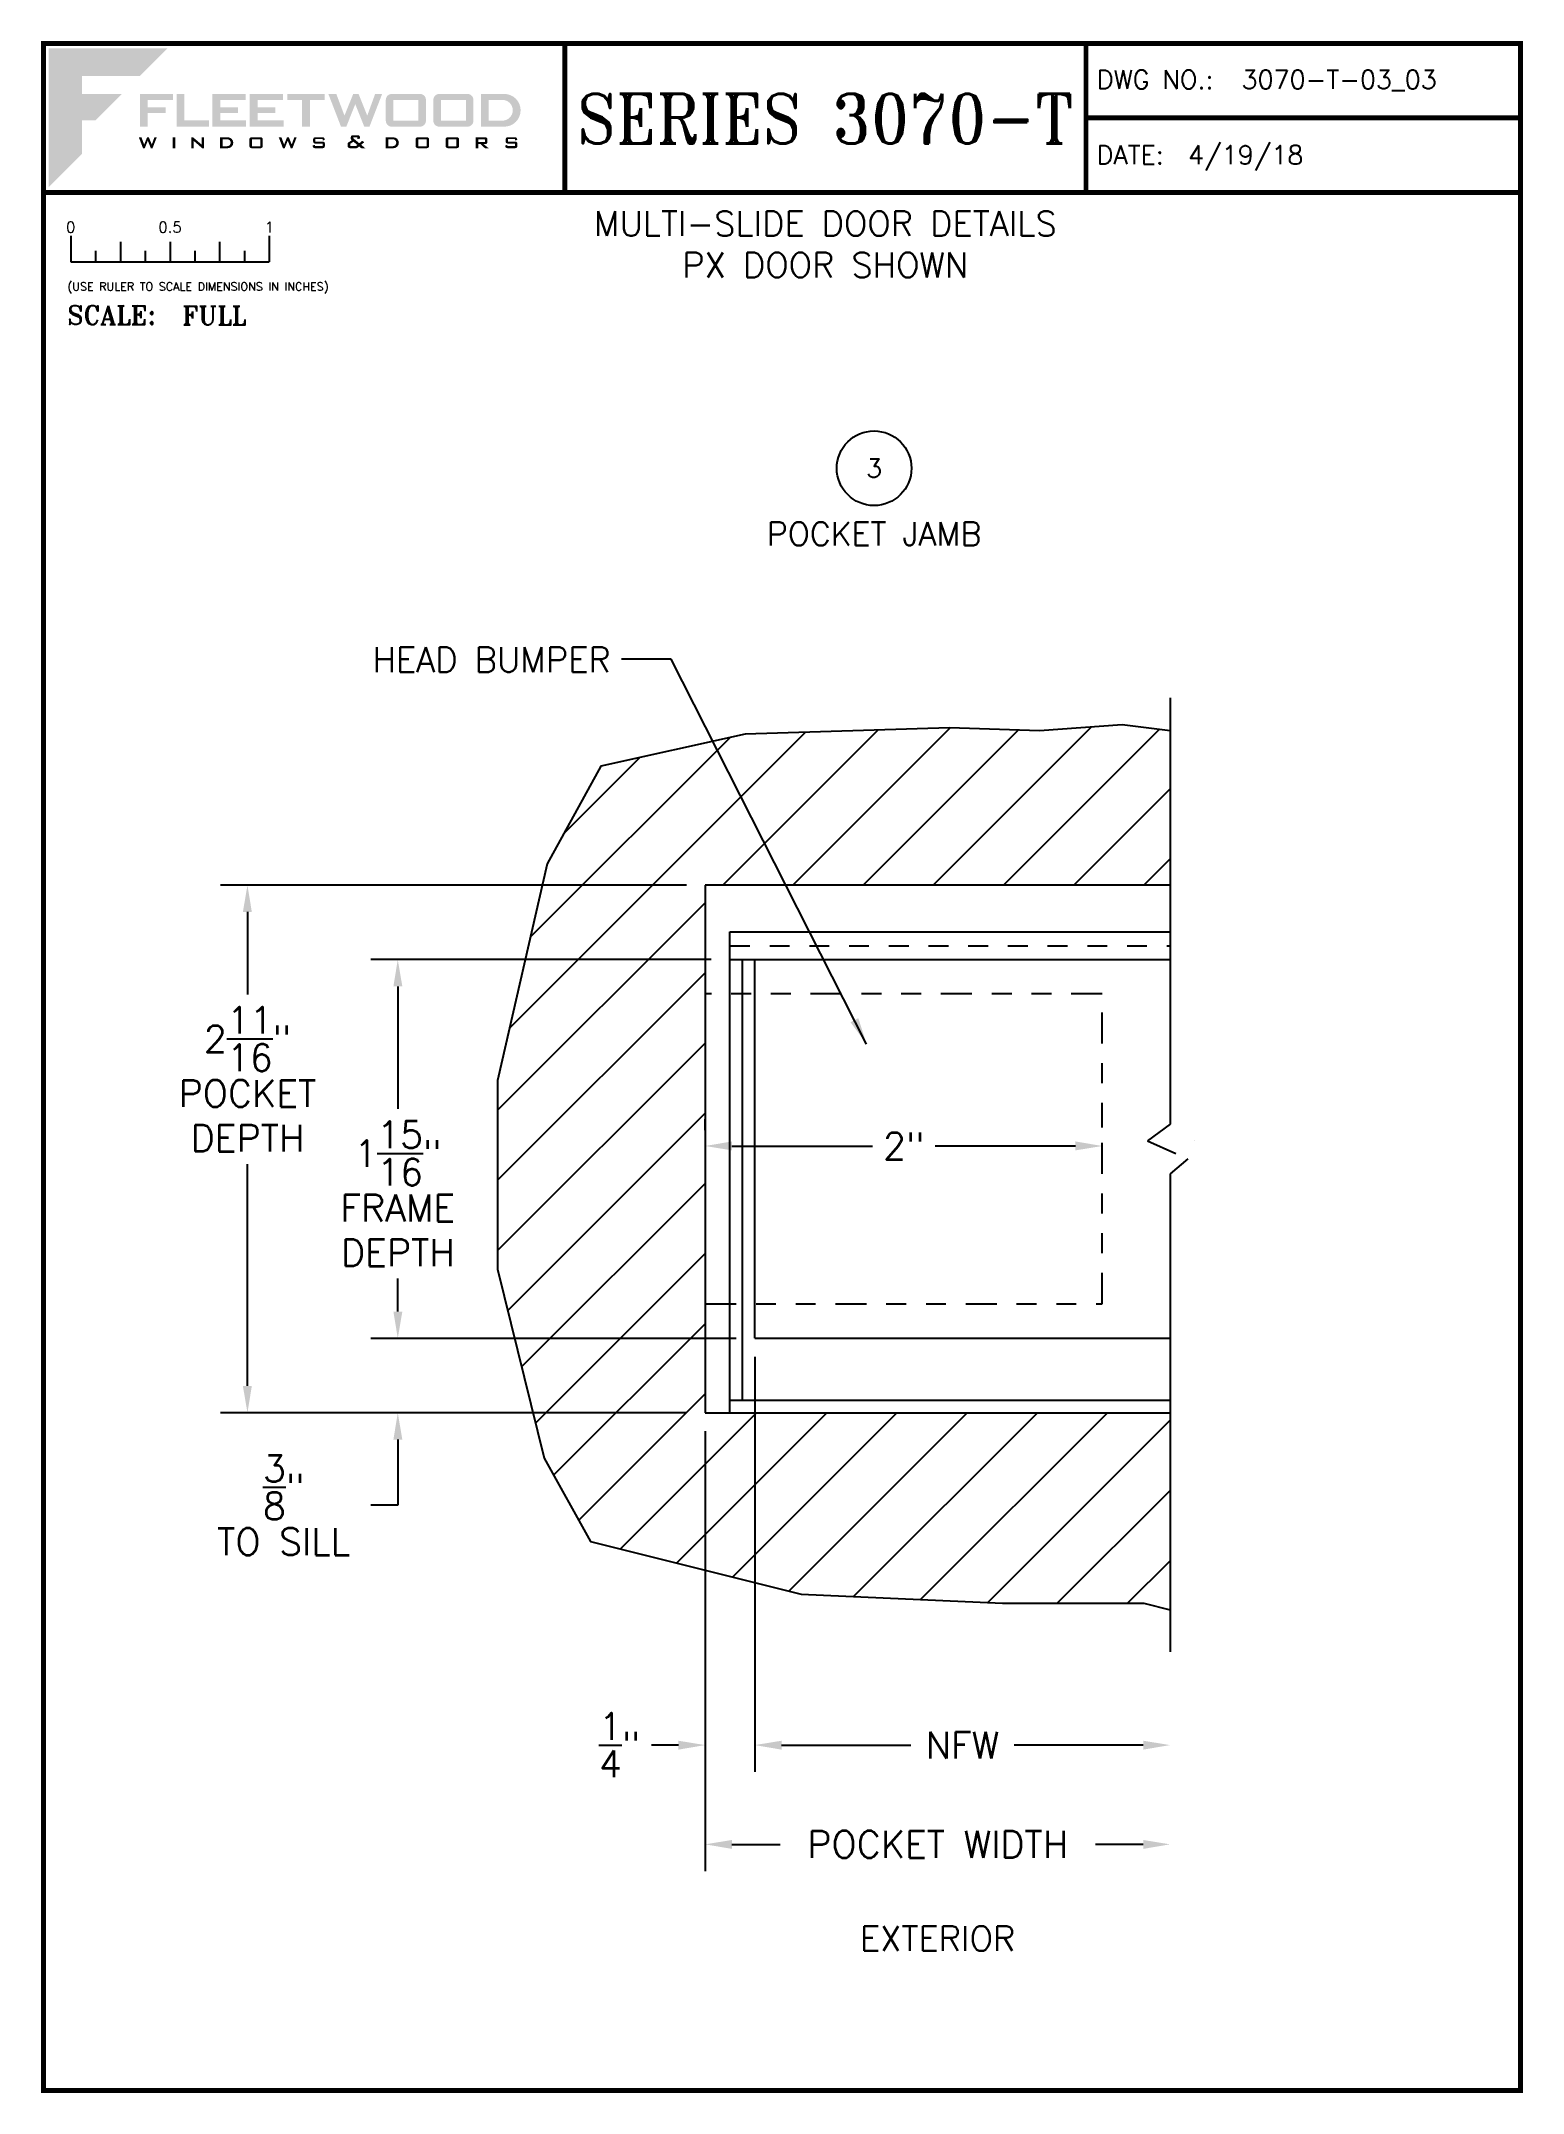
# Paper-space layout 'DETAIL 3' of a CAD drawing. Extents: x 0.3 to 7.8, y 0.1 to 10.4.
# The model-space entities are those that its viewports show. They can reach past a viewport. Long polylines and large blocks are cut down to what shows.
import ezdxf
from ezdxf.enums import TextEntityAlignment as Align

# ---------------------------------------------------------------- set-up
doc = ezdxf.new("R2010")
doc.units = 0
doc.header["$LTSCALE"] = 0.25
doc.header["$MEASUREMENT"] = 0
doc.linetypes.add('HIDDEN', pattern=[0.375, 0.25, -0.125])
doc.linetypes.add('PHANTOM2', pattern=[1.25, 0.625, -0.125, 0.125, -0.125, 0.125, -0.125])
doc.layers.get('0').update_dxf_attribs({"linetype": 'CONTINUOUS'})
doc.layers.get('DEFPOINTS').update_dxf_attribs({"color": 1, "linetype": 'CONTINUOUS'})
for name, color, linetype in [('DIM', 7, 'CONTINUOUS'), ('MISC', 7, 'CONTINUOUS'), ('POCKET-CLOSER', 1, 'CONTINUOUS'), ('SILL-PAN', 7, 'CONTINUOUS'), ('TEXT', 7, 'CONTINUOUS'), ('TITLE-BLOCK', 7, 'CONTINUOUS')]:
    doc.layers.add(name, color=color, linetype=linetype)
doc.layers.add('VP', color=40, linetype='CONTINUOUS', plot=False)
doc.layers.get('VP').off()
doc.styles.add('ROMANS', font='romans')
doc.styles.add('ROMANT', font='romant')
doc.styles.add('SIMPLEX-094', font='simplex.shx', dxfattribs={"height": 0.094})
doc.styles.get("Standard").update_dxf_attribs({"font": 'simplex.shx'})
doc.dimstyles.new('FULL SCALE', dxfattribs={"dimscale": 0.75, "dimtxt": 0.18, "dimasz": 0.18, "dimexe": 0.18, "dimexo": 0.125, "dimgap": 0.09, "dimtad": 0, "dimtih": 1, "dimtoh": 1, "dimdec": 4, "dimzin": 0, "dimdsep": 46, "dimlunit": 4, "dimtxsty": 'Standard', "dimcen": 0.09, "dimadec": 0, "dimazin": 0, "dimtfac": 1, "dimtdec": 4, "dimtofl": 0, "dimtmove": 0, "dimatfit": 3, "dimfxl": 0, "dimtolj": 1, "dimtzin": 0, "dimarcsym": 0})

# ---------------------------------------------------------------- blocks, each defined once
blk = doc.blocks.new('Fleetwood_Logo_6-10-15')
h = blk.add_hatch(color=154)
h.dxf.hatch_style = 1
h.paths.add_polyline_path([(0.2526, -0.0017), (0.0019, -0.0017), (0.0019, -0.2942), (0.0725, -0.2236), (0.0725, -0.1535), (0.1007, -0.1535), (0.1567, -0.0976), (0.0725, -0.0976), (0.0725, -0.0596), (0.1946, -0.0596)])
h = blk.add_hatch(color=251)
h.dxf.hatch_style = 1
h.paths.add_polyline_path([(0.2487, -0.1256), (0.2112, -0.1256), (0.2112, -0.1102), (0.2647, -0.1102), (0.2647, -0.0976), (0.1946, -0.0976), (0.1946, -0.1667), (0.2112, -0.1667), (0.2112, -0.1377), (0.2487, -0.1377)])
h = blk.add_hatch(color=251)
h.dxf.hatch_style = 1
h.paths.add_polyline_path([(0.2886, -0.0976), (0.272, -0.0976), (0.272, -0.1667), (0.3401, -0.1667), (0.3401, -0.1535), (0.2886, -0.1535)])
h = blk.add_hatch(color=251)
h.dxf.hatch_style = 1
h.paths.add_polyline_path([(0.4175, -0.0976), (0.3474, -0.0976), (0.3474, -0.1667), (0.4185, -0.1667), (0.4185, -0.1534), (0.364, -0.1534), (0.364, -0.1377), (0.4015, -0.1377), (0.4015, -0.1256), (0.364, -0.1256), (0.364, -0.1102), (0.4175, -0.1102)])
h = blk.add_hatch(color=251)
h.dxf.hatch_style = 1
h.paths.add_polyline_path([(0.4965, -0.0976), (0.4264, -0.0976), (0.4264, -0.1667), (0.4975, -0.1667), (0.4975, -0.1534), (0.443, -0.1534), (0.443, -0.1377), (0.4804, -0.1377), (0.4804, -0.1256), (0.443, -0.1256), (0.443, -0.1102), (0.4965, -0.1102)])
h = blk.add_hatch(color=251)
h.dxf.hatch_style = 1
h.paths.add_polyline_path([(0.5842, -0.0976), (0.5054, -0.0976), (0.5054, -0.1102), (0.5365, -0.1102), (0.5365, -0.1667), (0.5531, -0.1667), (0.5531, -0.1102), (0.5842, -0.1102)])
h = blk.add_hatch(color=251)
h.dxf.hatch_style = 1
h.paths.add_polyline_path([(0.6089, -0.0976), (0.5921, -0.0976), (0.6188, -0.1667), (0.63, -0.1667), (0.6489, -0.1192), (0.6679, -0.1667), (0.6789, -0.1667), (0.7056, -0.0976), (0.6908, -0.0976), (0.6742, -0.1433), (0.6558, -0.0976), (0.6446, -0.0976), (0.6261, -0.1433)])
h = blk.add_hatch(color=251)
h.dxf.hatch_style = 1
h.paths.add_polyline_path([(0.7853, -0.0976), (0.726, -0.0976, 0.414214), (0.7133, -0.1102), (0.7133, -0.154, 0.414214), (0.726, -0.1667), (0.7853, -0.1667, 0.414214), (0.798, -0.154), (0.798, -0.1102, 0.414214)])
h.paths.add_polyline_path([(0.7819, -0.1102), (0.7819, -0.154), (0.7294, -0.154), (0.7294, -0.1102)], flags=16)
h = blk.add_hatch(color=251)
h.dxf.hatch_style = 1
h.paths.add_polyline_path([(0.8856, -0.0976), (0.8262, -0.0976, 0.414214), (0.8136, -0.1102), (0.8136, -0.154, 0.414214), (0.8262, -0.1667), (0.8856, -0.1667, 0.414214), (0.8982, -0.154), (0.8982, -0.1102, 0.414214)])
h.paths.add_polyline_path([(0.8822, -0.1102), (0.8822, -0.154), (0.8296, -0.154), (0.8296, -0.1102)], flags=16)
h = blk.add_hatch(color=251)
h.dxf.hatch_style = 1
h.paths.add_polyline_path([(0.9632, -0.0976), (0.914, -0.0976), (0.914, -0.1667), (0.9632, -0.1667, 1)])
h.paths.add_polyline_path([(0.9301, -0.1102), (0.9593, -0.1102, -1), (0.9593, -0.154), (0.9301, -0.154)], flags=16)
h = blk.add_hatch(color=7)
h.dxf.hatch_style = 1
h.paths.add_polyline_path([(0.2301, -0.1891), (0.2251, -0.1891), (0.2196, -0.2043), (0.2134, -0.1891), (0.2097, -0.1891), (0.2035, -0.2043), (0.1978, -0.1891), (0.1922, -0.1891), (0.2011, -0.2121), (0.2048, -0.2121), (0.2112, -0.1963), (0.2175, -0.2121), (0.2212, -0.2121)])
h = blk.add_hatch(color=7)
h.dxf.hatch_style = 1
h.paths.add_polyline_path([(0.2691, -0.1891), (0.2637, -0.1891), (0.2637, -0.2118), (0.2637, -0.2121), (0.2691, -0.2121)])
h = blk.add_hatch(color=7)
h.dxf.hatch_style = 1
h.paths.add_polyline_path([(0.3077, -0.1964), (0.3259, -0.2121), (0.3298, -0.2121), (0.3298, -0.1891), (0.325, -0.1891), (0.325, -0.2047), (0.3067, -0.1891), (0.3029, -0.1891), (0.3029, -0.2121), (0.3077, -0.2121)])
h = blk.add_hatch(color=7)
h.dxf.hatch_style = 1
h.paths.add_polyline_path([(0.3801, -0.1891), (0.3637, -0.1891), (0.3637, -0.2121), (0.3801, -0.2121, 1)])
h.paths.add_polyline_path([(0.3691, -0.2079), (0.3691, -0.1933), (0.3788, -0.1933, -1), (0.3788, -0.2079)], flags=16)
h = blk.add_hatch(color=7)
h.dxf.hatch_style = 1
h.paths.add_polyline_path([(0.4537, -0.2079), (0.4537, -0.1933, 0.414214), (0.4495, -0.1891), (0.4297, -0.1891, 0.414214), (0.4255, -0.1933), (0.4255, -0.2079, 0.414214), (0.4297, -0.2121), (0.4495, -0.2121, 0.414214)])
h.paths.add_polyline_path([(0.4308, -0.2079), (0.4308, -0.1933), (0.4484, -0.1933), (0.4484, -0.2079)], flags=16)
h = blk.add_hatch(color=7)
h.dxf.hatch_style = 1
h.paths.add_polyline_path([(0.5253, -0.1891), (0.5203, -0.1891), (0.5148, -0.2043), (0.5087, -0.1891), (0.5049, -0.1891), (0.4988, -0.2043), (0.493, -0.1891), (0.4874, -0.1891), (0.4963, -0.2121), (0.5001, -0.2121), (0.5064, -0.1963), (0.5127, -0.2121), (0.5164, -0.2121)])
h = blk.add_hatch(color=7)
h.dxf.hatch_style = 1
h.paths.add_polyline_path([(0.5801, -0.1891), (0.5643, -0.1891, 0.414214), (0.56, -0.1933), (0.56, -0.1981, 0.414214), (0.5643, -0.2024), (0.58, -0.2024), (0.58, -0.2078), (0.5637, -0.2078), (0.5637, -0.2052), (0.5591, -0.2062), (0.5591, -0.2078, 0.414214), (0.5634, -0.2121), (0.5805, -0.2121, 0.414214), (0.5848, -0.2078), (0.5848, -0.2024, 0.414214), (0.5805, -0.1982), (0.5648, -0.1982), (0.5648, -0.193), (0.5798, -0.193), (0.5798, -0.1958), (0.5843, -0.1948), (0.5843, -0.1933, 0.414214)])
h = blk.add_hatch(color=7)
h.dxf.hatch_style = 1
h.paths.add_polyline_path([(0.645, -0.1913, -0.222262), (0.6447, -0.1906), (0.6447, -0.1892), (0.6535, -0.1892), (0.6535, -0.193), (0.6587, -0.1918), (0.6587, -0.189, 0.414214), (0.6544, -0.1847), (0.6437, -0.1847, 0.414214), (0.6394, -0.189), (0.6394, -0.1922, 0.222262), (0.6407, -0.1948), (0.6415, -0.1955), (0.6345, -0.1998, 0.260684), (0.6329, -0.2027), (0.6329, -0.2078, 0.414214), (0.6372, -0.2121), (0.6514, -0.2121, 0.17577), (0.6536, -0.2113), (0.657, -0.2085), (0.6614, -0.2121), (0.6699, -0.2121), (0.6613, -0.2049), (0.6676, -0.1997), (0.6637, -0.1964), (0.6574, -0.2017)])
h.paths.add_polyline_path([(0.6532, -0.2052), (0.6509, -0.2072, -0.17577), (0.6502, -0.2074), (0.6382, -0.2074), (0.6382, -0.2033, -0.260684), (0.6387, -0.2025), (0.6451, -0.1985)], flags=16)
h = blk.add_hatch(color=7)
h.dxf.hatch_style = 1
h.paths.add_polyline_path([(0.7294, -0.1891), (0.713, -0.1891), (0.713, -0.2121), (0.7294, -0.2121, 1)])
h.paths.add_polyline_path([(0.7184, -0.2079), (0.7184, -0.1933), (0.7281, -0.1933, -1), (0.7281, -0.2079)], flags=16)
h = blk.add_hatch(color=7)
h.dxf.hatch_style = 1
h.paths.add_polyline_path([(0.8045, -0.2079), (0.8045, -0.1933, 0.414214), (0.8003, -0.1891), (0.7805, -0.1891, 0.414214), (0.7763, -0.1933), (0.7763, -0.2079, 0.414214), (0.7805, -0.2121), (0.8003, -0.2121, 0.414214)])
h.paths.add_polyline_path([(0.7816, -0.2079), (0.7816, -0.1933), (0.7992, -0.1933), (0.7992, -0.2079)], flags=16)
h = blk.add_hatch(color=7)
h.dxf.hatch_style = 1
h.paths.add_polyline_path([(0.8678, -0.2079), (0.8678, -0.1933, 0.414214), (0.8636, -0.1891), (0.8438, -0.1891, 0.414214), (0.8396, -0.1933), (0.8396, -0.2079, 0.414214), (0.8438, -0.2121), (0.8636, -0.2121, 0.414214)])
h.paths.add_polyline_path([(0.8449, -0.2079), (0.8449, -0.1933), (0.8624, -0.1933), (0.8624, -0.2079)], flags=16)
h = blk.add_hatch(color=7)
h.dxf.hatch_style = 1
h.paths.add_polyline_path([(0.9277, -0.1993), (0.9277, -0.1933, 0.414214), (0.9235, -0.1891), (0.9028, -0.1891), (0.9028, -0.2121), (0.9082, -0.2121), (0.9082, -0.2035), (0.9131, -0.2035), (0.9224, -0.2121), (0.9303, -0.2121), (0.9197, -0.2035), (0.9235, -0.2035, 0.414214)])
h.paths.add_polyline_path([(0.9082, -0.1993), (0.9082, -0.1933), (0.9214, -0.1933, -0.414214), (0.9224, -0.1943), (0.9224, -0.1983, -0.414214), (0.9214, -0.1993)], flags=16)
h = blk.add_hatch(color=7)
h.dxf.hatch_style = 1
h.paths.add_polyline_path([(0.9867, -0.1982), (0.971, -0.1982), (0.971, -0.193), (0.9859, -0.193), (0.9859, -0.1958), (0.9905, -0.1948), (0.9905, -0.1933, 0.414214), (0.9863, -0.1891), (0.9705, -0.1891, 0.414214), (0.9662, -0.1933), (0.9662, -0.1981, 0.414214), (0.9705, -0.2024), (0.9862, -0.2024), (0.9862, -0.2078), (0.9699, -0.2078), (0.9699, -0.2052), (0.9653, -0.2062), (0.9653, -0.2078, 0.414214), (0.9696, -0.2121), (0.9867, -0.2121, 0.414214), (0.991, -0.2078), (0.991, -0.2024, 0.414214)])
blk = doc.blocks.new('A-SIZE_P')
at = {"const_width": 0.025}
blk.add_lwpolyline([(0.313, 0.125), (7.751, 0.125), (7.751, 10.437), (0.313, 10.437)], close=True, dxfattribs=at)
for points in [[(2.938, 10.437), (2.938, 9.687)], [(5.563, 10.437), (5.563, 9.687)], [(5.563, 10.062), (7.751, 10.062)], [(0.313, 9.687), (7.751, 9.687)]]:
    blk.add_lwpolyline(points, dxfattribs=at)
at = {"xscale": 2.387023416083395, "yscale": 2.387023416083395, "zscale": 2.387023416083395}
blk.add_blockref('Fleetwood_Logo_6-10-15', (0.334, 10.416), dxfattribs=at)
for s, style, p in [('DWG NO.:', 'SIMPLEX-094', (5.617, 10.209)), ('DATE:', 'SIMPLEX-094', (5.616, 9.829)), ('SCALE:', 'ROMANT', (0.433, 9.022))]:
    blk.add_text(s, height=0.094, dxfattribs=dict(style=style)).set_placement(p)
for tag, p, style in [('DWG_NO', (6.346, 10.209), 'SIMPLEX-094'), ('DATE', (6.077, 9.829), 'SIMPLEX-094'), ('SCALE', (1.011, 9.02), 'ROMANT')]:
    blk.add_attdef(tag, p, '', height=0.094, dxfattribs=dict(style=style))
for tag, height, style, width, p, p2 in [('DWG_NO_F', 0.094, 'SIMPLEX-094', 1.745692, (6.347, 10.209), (7.683, 10.209)), ('PRODUCT', 0.25, 'ROMANT', 1.390728, (3.001, 9.934), (5.5, 9.934))]:
    blk.add_attdef(tag, text='', height=height, dxfattribs=dict(style=style, width=width)).set_placement(p, p2, align=Align.FIT)
blk = doc.blocks.new('sectball')
blk.add_circle((0, 0), 0.125)
blk.add_attdef('NO', text='', height=0.062).set_placement((0, 0), align=Align.MIDDLE_CENTER)
for tag, p in [('LINE1', (0, -0.2588)), ('LINE2', (0, -0.3864)), ('LINE3', (0, -0.5214))]:
    blk.add_attdef(tag, text='', height=0.078).set_placement(p, align=Align.CENTER)
blk = doc.blocks.new('Full')
for p, q in [((0.137, -0.219), (0.137, -0.35)), ((0.262, -0.294), (0.262, -0.35)), ((0.387, -0.249), (0.387, -0.35)), ((0.512, -0.294), (0.512, -0.35)), ((0.637, -0.249), (0.637, -0.35)), ((0.762, -0.294), (0.762, -0.35)), ((0.887, -0.249), (0.887, -0.35)), ((1.012, -0.294), (1.012, -0.35)), ((1.137, -0.219), (1.137, -0.35)), ((0.137, -0.35), (1.137, -0.35))]:
    blk.add_line(p, q)
for s, p in [('0', (0.137, -0.219)), ('0.5', (0.637, -0.219)), ('1', (1.137, -0.219))]:
    blk.add_text(s, height=0.055).set_placement(p, align=Align.BOTTOM_CENTER)
at = {"style": 'ROMANS'}
blk.add_text('(USE RULER TO SCALE DIMENSIONS IN INCHES)', height=0.04115, dxfattribs=at).set_placement((0.12, -0.495))
blk = doc.blocks.new('*D48')
at = {"layer": 'DEFPOINTS', "color": 0}
for p in [(3.645, 4.868), (5.645, 4.883), (5.645, 4.883)]:
    blk.add_point(p, dxfattribs=at)
at = {"layer": 'DIM', "color": 0, "lineweight": -2}
for p, q in [((3.645, 4.962), (3.645, 5.018)), ((5.645, 4.977), (5.645, 5.018)), ((3.78, 4.883), (4.488, 4.883)), ((5.51, 4.883), (4.803, 4.883))]:
    blk.add_line(p, q, dxfattribs=at)
at = {"layer": 'DIM', "color": 0}
for points in [[(3.78, 4.906), (3.78, 4.861), (3.645, 4.883)], [(5.51, 4.906), (5.51, 4.861), (5.645, 4.883)]]:
    blk.add_solid(points, dxfattribs=at)
at = {"layer": 'DIM', "color": 0, "insert": (4.645, 4.883), "char_height": 0.135, "attachment_point": 5}
blk.add_mtext('\\A1;2"', dxfattribs=at)
blk = doc.blocks.new('*D49')
at = {"layer": 'DEFPOINTS', "color": 0}
for p in [(3.895, 3.914), (3.645, 3.539), (3.645, 1.865)]:
    blk.add_point(p, dxfattribs=at)
at = {"layer": 'DIM', "color": 0, "lineweight": -2}
for p, q in [((3.895, 3.821), (3.895, 1.73)), ((3.645, 3.446), (3.645, 1.73)), ((3.51, 1.865), (3.375, 1.865)), ((4.03, 1.865), (4.165, 1.865))]:
    blk.add_line(p, q, dxfattribs=at)
at = {"layer": 'DIM', "color": 0}
for points in [[(3.51, 1.887), (3.51, 1.842), (3.645, 1.865)], [(4.03, 1.887), (4.03, 1.842), (3.895, 1.865)]]:
    blk.add_solid(points, dxfattribs=at)
at = {"layer": 'DIM', "color": 0, "insert": (3.214, 1.865), "char_height": 0.135, "attachment_point": 5}
blk.add_mtext('\\A1;{\\H1.000000x;\\S1/4;}"', dxfattribs=at)
blk = doc.blocks.new('*D50')
at = {"layer": 'DEFPOINTS', "color": 0}
for p in [(3.645, 3.539), (5.986, 2.335), (5.986, 1.365)]:
    blk.add_point(p, dxfattribs=at)
at = {"layer": 'DIM', "color": 0, "lineweight": -2}
for p, q in [((3.645, 3.446), (3.645, 1.23)), ((3.78, 1.365), (4.022, 1.365)), ((5.851, 1.365), (5.61, 1.365))]:
    blk.add_line(p, q, dxfattribs=at)
at = {"layer": 'DIM', "color": 0}
for points in [[(3.78, 1.387), (3.78, 1.342), (3.645, 1.365)], [(5.851, 1.387), (5.851, 1.342), (5.986, 1.365)]]:
    blk.add_solid(points, dxfattribs=at)
at = {"layer": 'DIM', "color": 0, "insert": (4.816, 1.365), "char_height": 0.135, "attachment_point": 5}
blk.add_mtext('\\A1;POCKET WIDTH', dxfattribs=at)
blk = doc.blocks.new('*D51')
at = {"layer": 'DEFPOINTS', "color": 0}
for p in [(3.645, 6.197), (1.34, 3.539), (3.645, 3.539)]:
    blk.add_point(p, dxfattribs=at)
at = {"layer": 'DIM', "color": 0, "lineweight": -2}
for p, q in [((3.551, 6.197), (1.205, 6.197)), ((1.34, 6.062), (1.34, 5.647)), ((1.34, 3.674), (1.34, 4.792)), ((3.551, 3.539), (1.205, 3.539))]:
    blk.add_line(p, q, dxfattribs=at)
at = {"layer": 'DIM', "color": 0}
for points in [[(1.317, 6.062), (1.362, 6.062), (1.34, 6.197)], [(1.317, 3.674), (1.362, 3.674), (1.34, 3.539)]]:
    blk.add_solid(points, dxfattribs=at)
at = {"layer": 'DIM', "color": 0, "insert": (1.34, 5.22), "char_height": 0.135, "attachment_point": 5}
blk.add_mtext('\\A1;2{\\H1.000000x;\\S11/16;}"\\PPOCKET\\PDEPTH', dxfattribs=at)
blk = doc.blocks.new('*D52')
at = {"layer": 'DEFPOINTS', "color": 0}
for p in [(3.895, 3.914), (2.097, 3.539), (3.645, 3.539)]:
    blk.add_point(p, dxfattribs=at)
at = {"layer": 'DIM', "color": 0, "lineweight": -2}
for p, q in [((2.097, 4.049), (2.097, 4.184)), ((3.801, 3.914), (1.962, 3.914)), ((3.551, 3.539), (1.962, 3.539)), ((2.097, 3.404), (2.097, 3.074)), ((2.097, 3.074), (1.962, 3.074))]:
    blk.add_line(p, q, dxfattribs=at)
at = {"layer": 'DIM', "color": 0}
for points in [[(2.075, 4.049), (2.12, 4.049), (2.097, 3.914)], [(2.075, 3.404), (2.12, 3.404), (2.097, 3.539)]]:
    blk.add_solid(points, dxfattribs=at)
at = {"layer": 'DIM', "color": 0, "insert": (1.522, 3.074), "char_height": 0.135, "attachment_point": 5}
blk.add_mtext('\\A1;{\\H1.000000x;\\S3/8;}"\\PTO SILL', dxfattribs=at)
blk = doc.blocks.new('*D61')
at = {"layer": 'DEFPOINTS', "color": 0}
for p in [(3.895, 3.914), (5.986, 2.335), (5.986, 1.865)]:
    blk.add_point(p, dxfattribs=at)
at = {"layer": 'DIM', "color": 0, "lineweight": -2}
for p, q in [((3.895, 3.821), (3.895, 1.73)), ((4.03, 1.865), (4.68, 1.865)), ((5.851, 1.865), (5.201, 1.865))]:
    blk.add_line(p, q, dxfattribs=at)
at = {"layer": 'DIM', "color": 0}
for points in [[(4.03, 1.887), (4.03, 1.842), (3.895, 1.865)], [(5.851, 1.887), (5.851, 1.842), (5.986, 1.865)]]:
    blk.add_solid(points, dxfattribs=at)
at = {"layer": 'DIM', "color": 0, "insert": (4.941, 1.865), "char_height": 0.135, "attachment_point": 5}
blk.add_mtext('\\A1;NFW', dxfattribs=at)
blk = doc.blocks.new('*D85')
at = {"layer": 'DEFPOINTS', "color": 0}
for p in [(3.77, 5.822), (2.097, 3.914), (3.895, 3.914)]:
    blk.add_point(p, dxfattribs=at)
at = {"layer": 'TITLE-BLOCK', "color": 0, "lineweight": -2}
for p, q in [((3.676, 5.822), (1.962, 5.822)), ((2.097, 5.687), (2.097, 5.071)), ((2.097, 4.049), (2.097, 4.216)), ((3.801, 3.914), (1.962, 3.914))]:
    blk.add_line(p, q, dxfattribs=at)
at = {"layer": 'TITLE-BLOCK', "color": 0}
for points in [[(2.075, 5.687), (2.12, 5.687), (2.097, 5.822)], [(2.075, 4.049), (2.12, 4.049), (2.097, 3.914)]]:
    blk.add_solid(points, dxfattribs=at)
at = {"layer": 'TITLE-BLOCK', "color": 0, "insert": (2.097, 4.643), "char_height": 0.135, "attachment_point": 5}
blk.add_mtext('\\A1;1{\\H1.000000x;\\S15/16;}"\\PFRAME\\PDEPTH', dxfattribs=at)

msp = doc.modelspace()

# ---------------------------------------------------------------- hatches: boundary and pattern name
at = {"layer": 'MISC'}
h = msp.add_hatch(dxfattribs=at)
h.set_pattern_fill('ANSI31', color=256, scale=2, style=0)
h.set_pattern_definition([(45, (-18.589, -13.54118), (-0.1767767, 0.1767767), [])])
h.paths.add_polyline_path([(1.761, 19.758), (1.761, 20.535), (1.52, 20.565), (1.103, 20.535), (0.65, 20.55), (-0.379, 20.519), (-1.106, 20.358), (-1.376, 19.865), (-1.626, 18.774), (-1.626, 17.823), (-1.392, 16.872), (-1.158, 16.451), (-0.098, 16.186), (0.916, 16.14), (1.628, 16.14), (1.761, 16.108), (1.761, 17.1), (-0.581, 17.1), (-0.581, 19.758)])

# ---------------------------------------------------------------- linework, layer by layer
for p, q in [((1.761, 20.702), (1.761, 18.554)), ((-0.581, 19.758), (-0.581, 17.1)), ((1.761, 19.758), (-0.581, 19.758)), ((1.998, 18.554), (1.883, 18.47)), ((1.883, 18.47), (2.087, 18.379)), ((1.85, 18.379), (1.761, 18.304)), ((1.761, 18.304), (1.761, 15.896)), ((-0.581, 17.1), (1.761, 17.1))]:
    msp.add_line(p, q, dxfattribs=at)
at = {"layer": 'MISC', "linetype": 'PHANTOM2'}
for p, q in [((1.761, 18.554), (1.646, 18.47)), ((1.646, 18.47), (1.85, 18.379))]:
    msp.add_line(p, q, dxfattribs=at)
at = {"layer": 'MISC'}
msp.add_lwpolyline([(1.761, 20.535), (1.52, 20.565), (1.103, 20.535), (0.65, 20.55), (-0.379, 20.519), (-1.106, 20.358), (-1.376, 19.865), (-1.626, 18.774), (-1.626, 17.823), (-1.392, 16.872), (-1.158, 16.451), (-0.098, 16.186), (0.916, 16.14), (1.628, 16.14), (1.761, 16.108)], dxfattribs=at)
at = {"layer": 'POCKET-CLOSER', "linetype": 'PHANTOM2'}
msp.add_lwpolyline([(-0.581, 17.648), (1.419, 17.648), (1.419, 19.211), (-0.581, 19.211)], close=True, dxfattribs=at)
at = {"layer": 'SILL-PAN'}
for p, q in [((-0.456, 19.522), (1.761, 19.522)), ((-0.456, 17.1), (-0.456, 19.522)), ((-0.456, 19.383), (1.761, 19.383)), ((-0.393, 17.163), (-0.393, 19.383)), ((-0.331, 17.475), (-0.331, 19.383)), ((-0.331, 17.475), (1.761, 17.475)), ((-0.456, 17.163), (1.761, 17.163))]:
    msp.add_line(p, q, dxfattribs=at)
at = {"layer": 'SILL-PAN', "linetype": 'HIDDEN'}
msp.add_line((-0.456, 19.453), (1.761, 19.453), dxfattribs=at)

psp = doc.layouts.new('DETAIL 3')

# ---------------------------------------------------------------- block references
at = {"layer": 'TEXT', "xscale": 1.504, "yscale": 1.504, "zscale": 1.504}
psp.add_blockref('sectball', (4.49596, 8.29744), dxfattribs=at).add_auto_attribs({'NO': '3', 'LINE1': 'POCKET JAMB'})
at = {"layer": 'TITLE-BLOCK'}
ref = psp.add_blockref('A-SIZE_P', (0, 0), dxfattribs=at)
ref.add_attrib('DATE', '4/19/18', (6.07741, 9.82884), dxfattribs={"layer": '0', "height": 0.094, "style": 'SIMPLEX-094'})
ref.add_attrib('SCALE', 'FULL', (1.01101, 9.02035), dxfattribs={"layer": '0', "height": 0.094, "style": 'ROMANT'})
ref.add_attrib('PRODUCT', 'SERIES 3070-T', dxfattribs={"layer": '0', "height": 0.25, "style": 'ROMANT', "width": 0.807692}).set_placement((3.0005, 9.93352), (5.5005, 9.93352), align=Align.FIT)
ref.add_attrib('DWG_NO', '3070-T-03_03', (6.34634, 10.20879), dxfattribs={"layer": '0', "height": 0.094, "style": 'SIMPLEX-094'})
psp.add_blockref('Full', (0.313, 9.687), dxfattribs=at)

# ---------------------------------------------------------------- texts
at = {"layer": 'DIM', "insert": (3.16983, 7.33286), "char_height": 0.125, "attachment_point": 6}
psp.add_mtext('HEAD BUMPER', dxfattribs=at)
at = {"layer": 'TEXT'}
psp.add_text('EXTERIOR', height=0.125, dxfattribs=at).set_placement((4.81581, 0.82842), align=Align.CENTER)
at = {"layer": 'TEXT', "insert": (4.2505, 9.42574), "char_height": 0.125, "width": 2.875, "attachment_point": 5}
psp.add_mtext('MULTI-SLIDE DOOR DETAILS\\PPX DOOR SHOWN', dxfattribs=at)

# ---------------------------------------------------------------- dimensions: what is measured, and where the dimension line sits
at = {"layer": 'DIM', "color": 0}
for base, p1, text, picture, middle in [((1.33959, 3.53943), (3.64513, 6.19743), '<>\\PPOCKET\\PDEPTH', '*D51', (1.33959, 5.21985)), ((2.09727, 3.53943), (3.89513, 3.91443), '<>\\PTO SILL', '*D52', (1.52191, 3.07423))]:
    dim = psp.add_linear_dim(base=base, p1=p1, p2=(3.64513, 3.53943), angle=90, text=text, dimstyle='FULL SCALE', dxfattribs=at)
    dim.commit()
    dim.dimension.update_dxf_attribs({"geometry": picture, "text_midpoint": middle, "dimtype": 160})
for base, p1, p2, picture, middle in [((5.64513, 4.88343), (3.64513, 4.86843), (5.64513, 4.88343), '*D48', (4.64513, 4.88343)), ((3.64513, 1.86475), (3.89513, 3.91443), (3.64513, 3.53943), '*D49', (3.21442, 1.86475))]:
    dim = psp.add_linear_dim(base=base, p1=p1, p2=p2, dimstyle='FULL SCALE', dxfattribs=at)
    dim.commit()
    dim.dimension.update_dxf_attribs({"geometry": picture, "text_midpoint": middle})
for base, p1, text, picture, middle in [((5.98649, 1.86475), (3.89513, 3.91443), 'NFW', '*D61', (4.94081, 1.86475)), ((5.98649, 1.36475), (3.64513, 3.53943), 'POCKET WIDTH', '*D50', (4.81581, 1.36475))]:
    dim = psp.add_linear_dim(base=base, p1=p1, p2=(5.98649, 2.33537), text=text, dimstyle='FULL SCALE', override={"dimse1": 0, "dimse2": 1}, dxfattribs=at)
    dim.commit()
    dim.dimension.update_dxf_attribs({"geometry": picture, "text_midpoint": middle})
at = {"layer": 'TITLE-BLOCK', "color": 0}
dim = psp.add_linear_dim(base=(2.09727, 3.91443), p1=(3.77013, 5.82243), p2=(3.89513, 3.91443), angle=90, text='<>\\PFRAME\\PDEPTH', dimstyle='FULL SCALE', dxfattribs=at)
dim.commit()
dim.dimension.update_dxf_attribs({"geometry": '*D85', "text_midpoint": (2.09727, 4.64333), "dimtype": 160})

# ---------------------------------------------------------------- leaders
at = {"layer": 'TEXT'}
psp.add_leader([(4.45796, 5.3964), (3.474, 7.33474), (3.22401, 7.33474)], dimstyle='FULL SCALE', dxfattribs=at)

# ---------------------------------------------------------------- viewports
at = {"layer": 'VP'}
psp.add_viewport(center=(4.1691, 4.4303), size=(3.88007, 5.92331), view_center_point=(-0.05682, 17.99115), view_height=5.92331, dxfattribs=at)

doc.saveas('drawing.dxf')
